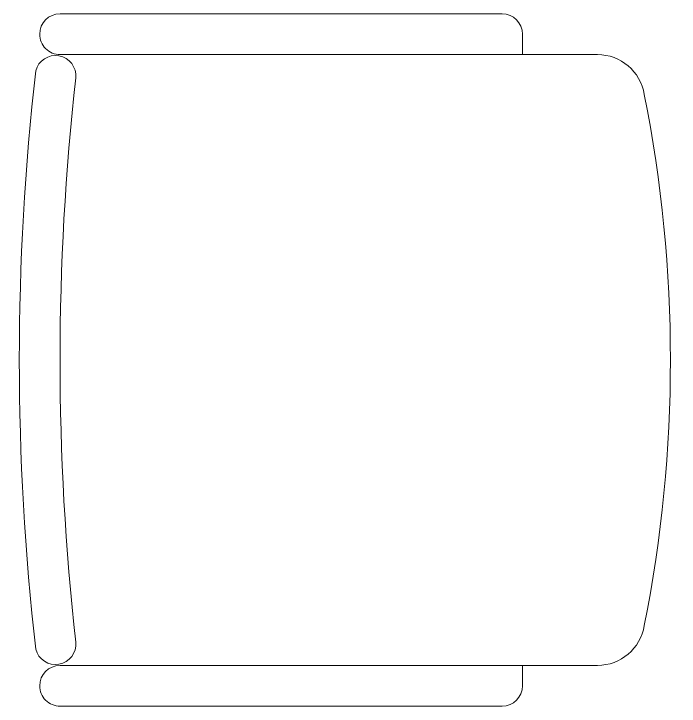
# Model space of a CAD drawing. Header units: inches. Extents: x -501855 to 57169, y -29325 to 19878.
# Drawn here: x 27598 to 28088, y -8566 to -8056 of the extents above; entities that cross this region are included whole.
import ezdxf

# ---------------------------------------------------------------- set-up
doc = ezdxf.new("R2010")
doc.units = ezdxf.units.IN
doc.header["$LTSCALE"] = 25
doc.header["$MEASUREMENT"] = 0
doc.linetypes.add('DASHDOT', pattern=[25.4, 12.7, -6.35, 0, -6.35])
doc.layers.add('00-Ground Floor$0$LOADING', color=253, linetype='Continuous', lineweight=5)
doc.layers.add('E-LITE-CLNG-CNDT', color=6, linetype='DASHDOT', lineweight=35)

# ---------------------------------------------------------------- blocks, each defined once
blk = doc.blocks.new('00-Ground Floor$0$GF21016-P')
at = {"layer": '00-Ground Floor$0$LOADING', "extrusion": (-1.24384e-09, -1.20261e-09, -1)}
for p, q in [((0.01278, 0.01793), (0.01278, 0.41365)), ((0.46278, 0.01793), (0.46278, 0.41365)), ((-0.00222, 0.35848), (0.01278, 0.35848)), ((0.47778, 0.35848), (0.46278, 0.35848)), ((-0.01722, 0.01793), (-0.01722, 0.34348)), ((0.49278, 0.01793), (0.49278, 0.34348)), ((0.47778, 0.00293), (0.47778, 0.00293))]:
    blk.add_line(p, q, dxfattribs=at)
for centre, radius, start, end in [((-0.23778, -0.5362), 1.00364, 78.75684, 101.24316), ((-0.04778, 0.41365), 0.035, 0, 80.6557), ((-0.42778, 0.41365), 0.035, 99.3443, 180), ((0.00222, 0.34348), 0.015, 0, 90), ((-0.47778, 0.34348), 0.015, 90, 180), ((-0.02845, 0.01455), 0.01501, 284.3864, 95.5209), ((-0.23778, 1.89282), 1.8749, 263.6341, 276.3659), ((-0.4471, 0.01455), 0.01501, 84.4791, 255.6136), ((0.00222, 0.01793), 0.015, 270, 0), ((0.00222, 0.01793), 0.015, 180, 270), ((-0.47778, 0.01793), 0.015, 270, 0), ((-0.47778, 0.01793), 0.015, 180, 270), ((-0.23778, 1.87344), 1.8855, 263.51186, 276.48814)]:
    blk.add_arc(centre, radius, start, end, dxfattribs=at)
blk = doc.blocks.new('00-Ground Floor')
at = {"layer": '00-Ground Floor$0$LOADING', "color": 1, "extrusion": (2.24019e-05, 2.67576e-11, 1), "xscale": -1000.000000000003, "yscale": 1000.000000000003, "zscale": -1000.000000000003, "rotation": 270.0000251123531}
blk.add_blockref('00-Ground Floor$0$GF21016-P', (27614.01, -8548.78, 0.63), dxfattribs=at)

msp = doc.modelspace()

# ---------------------------------------------------------------- block references
at = {"layer": 'E-LITE-CLNG-CNDT'}
msp.add_blockref('00-Ground Floor', (0, 0), dxfattribs=at)

doc.saveas('drawing.dxf')
